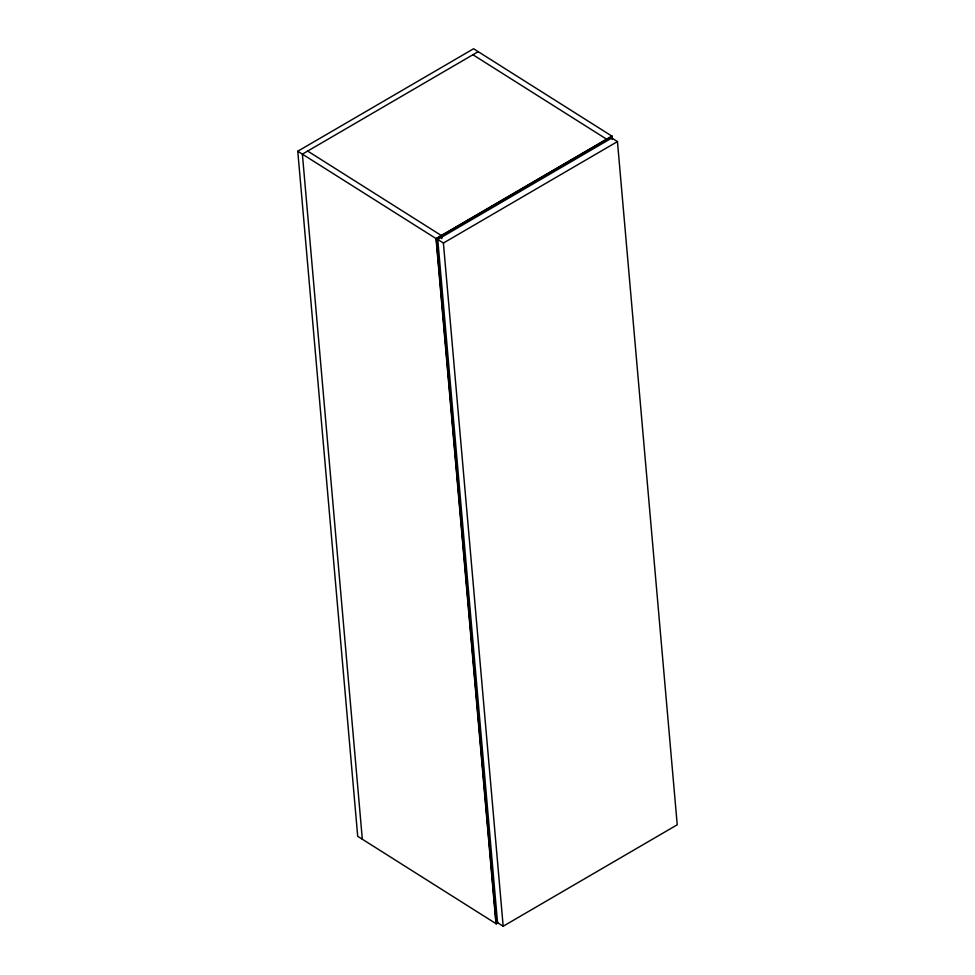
<?xml version="1.0" encoding="UTF-8"?>
<svg xmlns="http://www.w3.org/2000/svg" width="975" height="975" viewBox="0 0 975 975"><rect width="100%" height="100%" fill="white"/><g stroke="black" fill="none" stroke-linecap="round" stroke-linejoin="round"><path stroke-width="1.46" d="M498.335 922.582L496.226 923.812L357.703 836.306L297.777 151.235L473.582 48.75L612.093 136.244L612.361 139.279M478.201 51.663L302.384 154.148L362.322 839.231M297.777 151.235L436.288 238.729L612.093 136.244M437.763 239.472L611.812 138.011L617.455 141.582L677.223 824.789L503.173 926.25L497.53 922.691L437.763 239.472L443.406 243.043L503.173 926.25M443.406 243.043L617.455 141.582M472.924 54.746L606.816 139.315M307.661 151.076L441.565 235.658L441.833 238.68M612.105 139.12L611.837 136.086L436.032 238.57L495.97 923.642M436.288 238.729L496.226 923.812"/></g></svg>
